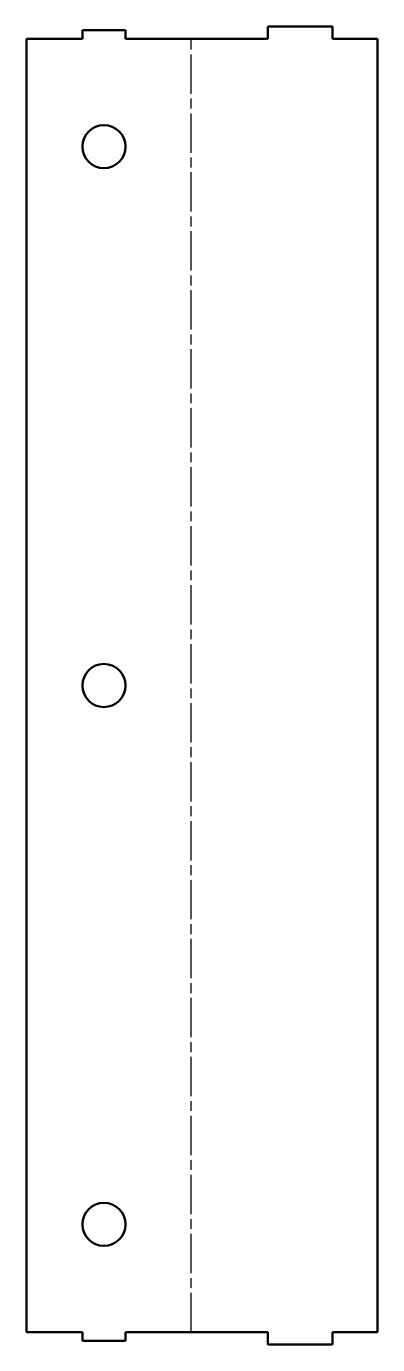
# Model space of a CAD drawing. Header units: millimetres. Extents: x 0 to 82, y 0 to 306.
import ezdxf

# ---------------------------------------------------------------- set-up
doc = ezdxf.new("R2010")
doc.units = ezdxf.units.MM
doc.linetypes.add('Chain', pattern=[13.68, 9.12, -1.14, 2.28, -1.14])
doc.layers.add('Bend Centerline (ANSI)', color=7, linetype='Chain', lineweight=25)
doc.layers.add('Visible (ANSI)', color=7, linetype='Continuous', lineweight=50)

# ---------------------------------------------------------------- blocks, each defined once
blk = doc.blocks.new('SMT-V001-BRD001_Sheet_6_SMT-V001-BRD001 (Desplegada)')
at = {"layer": 'Bend Centerline (ANSI)'}
blk.add_line((-2.5, -150), (-2.5, 150), dxfattribs=at)
at = {"layer": 'Visible (ANSI)'}
for p, q in [((15.26, 150), (15.26, 152.9)), ((15.26, 152.9), (30.26, 152.9)), ((30.26, 152.9), (30.26, 150)), ((-40.76, -150), (-40.76, 150)), ((-40.76, 150), (-27.76, 150)), ((-27.76, 150), (-27.76, 152)), ((-27.76, 152), (-17.76, 152)), ((-17.76, 152), (-17.76, 150)), ((-17.76, 150), (15.26, 150)), ((30.26, 150), (40.76, 150)), ((40.76, 150), (40.76, -150)), ((-27.76, -150), (-40.76, -150)), ((-27.76, -152), (-27.76, -150)), ((-17.76, -152), (-27.76, -152)), ((-17.76, -150), (-17.76, -152)), ((15.26, -150), (-17.76, -150)), ((15.26, -150), (15.26, -152.9)), ((40.76, -150), (30.26, -150)), ((30.26, -152.9), (30.26, -150)), ((15.26, -152.9), (30.26, -152.9))]:
    blk.add_line(p, q, dxfattribs=at)
for centre in [(-22.76, 125), (-22.76, 0), (-22.76, -125)]:
    blk.add_circle(centre, 5, dxfattribs=at)

msp = doc.modelspace()

# ---------------------------------------------------------------- block references
msp.add_blockref('SMT-V001-BRD001_Sheet_6_SMT-V001-BRD001 (Desplegada)', (40.76, 152.9))

doc.saveas('drawing.dxf')
